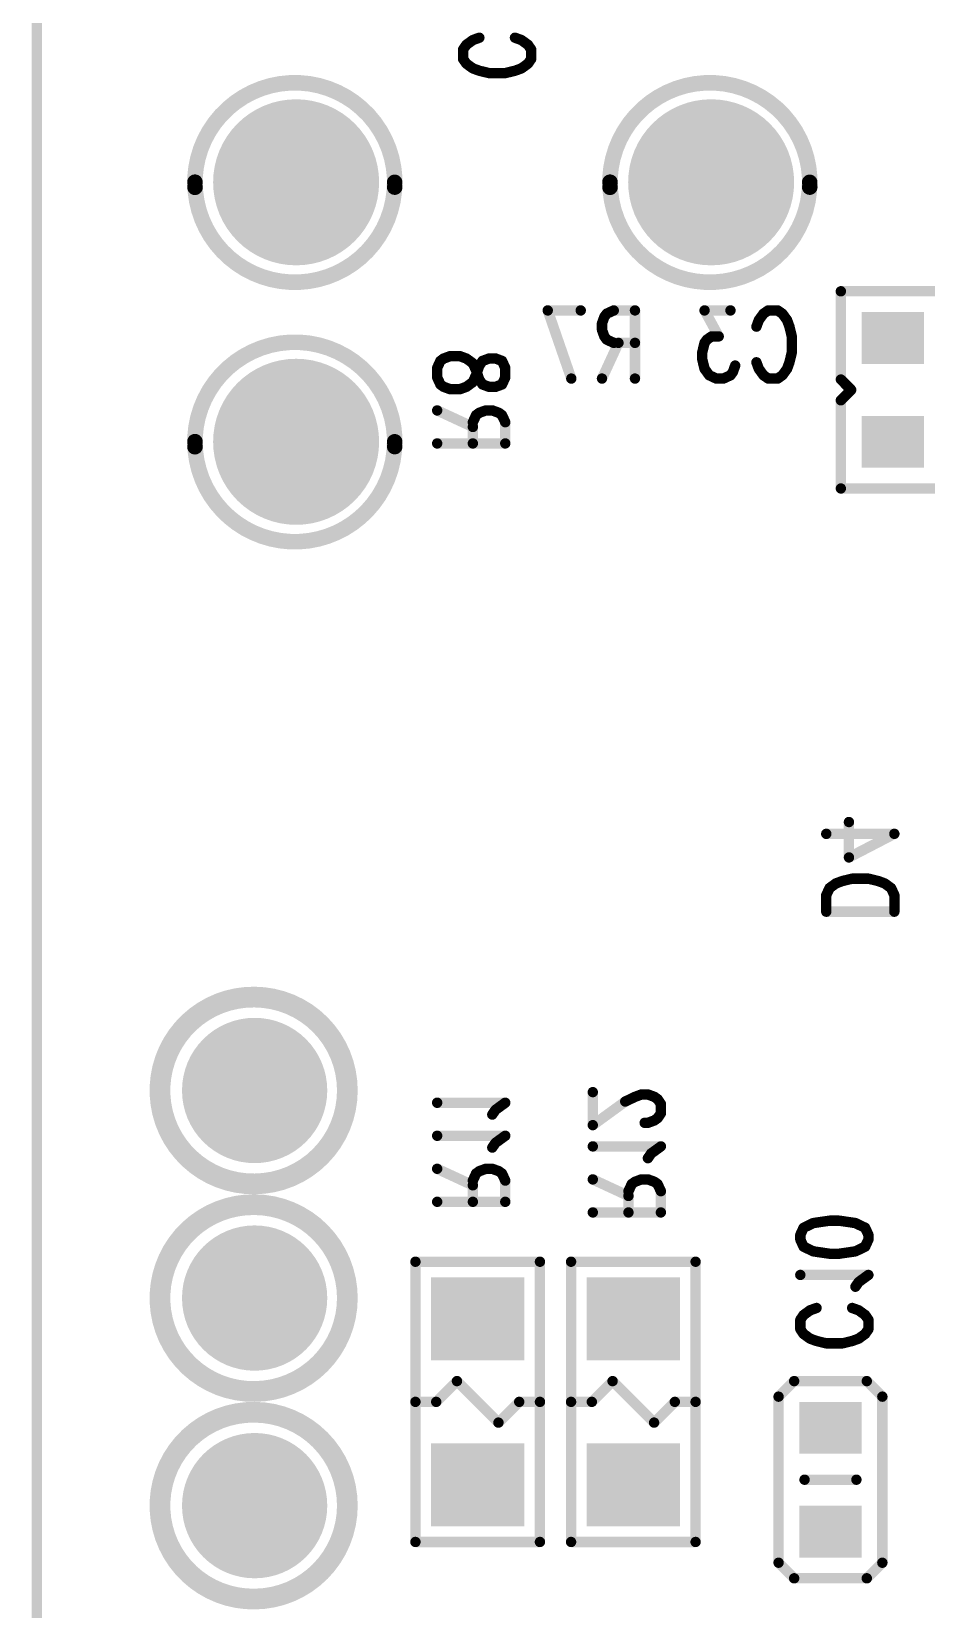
# Model space of a CAD drawing. Extents: x 99.9 to 126.1, y 95.7 to 155.
# Drawn here: x 99.95 to 108.58, y 131 to 146.2 of the extents above; entities that cross this region are included whole.
import ezdxf

# ---------------------------------------------------------------- set-up
doc = ezdxf.new("R2010")
doc.units = 0
doc.layers.get('0').update_dxf_attribs({"linetype": 'CONTINUOUS'})
doc.layers.add('MASK-BOTTOM_PHO', color=4, linetype='CONTINUOUS')
doc.layers.add('SILK-BOTTOM_PHO', color=5, linetype='CONTINUOUS')

# ---------------------------------------------------------------- blocks, each defined once
blk = doc.blocks.new('ROUND_49')
at = {"const_width": 0.799972}
blk.add_lwpolyline([(-0.399986, 0, 1), (0.399986, 0, 1)], format="xyb", close=True, dxfattribs=at)
blk = doc.blocks.new('ROUND_199')
at = {"const_width": 0.700024}
blk.add_lwpolyline([(-0.350012, 0, 1), (0.350012, 0, 1)], format="xyb", close=True, dxfattribs=at)
blk = doc.blocks.new('SQUARE_16')
blk.add_solid([(0.250062, 0.250062), (0.250062, -0.250062), (-0.250062, 0.250062), (-0.250062, -0.250062)])
blk = doc.blocks.new('SQUARE_165')
blk.add_solid([(0.40005, 0.40005), (0.40005, -0.40005), (-0.40005, 0.40005), (-0.40005, -0.40005)])
blk = doc.blocks.new('ROUND_1')
at = {"const_width": 0.050038}
blk.add_lwpolyline([(-0.025018, 0, 1), (0.025018, 0, 1)], format="xyb", close=True, dxfattribs=at)
blk = doc.blocks.new('ROUND_6')
at = {"const_width": 0.099948}
blk.add_lwpolyline([(-0.049974, 0, 1), (0.049974, 0, 1)], format="xyb", close=True, dxfattribs=at)
blk = doc.blocks.new('ROUND_61')
at = {"const_width": 0.075056}
blk.add_lwpolyline([(-0.037528, 0, 1), (0.037528, 0, 1)], format="xyb", close=True, dxfattribs=at)

msp = doc.modelspace()

# ---------------------------------------------------------------- linework, layer by layer
at = {"layer": 'MASK-BOTTOM_PHO'}
for points, const_width in [([(100.000054, 152.999948), (100.000054, 102.00005)], 0.100076), ([(108.199936, 143.249904), (108.300012, 143.249904)], 0.500124), ([(108.199936, 142.249906), (108.300012, 142.249906)], 0.500124), ([(104.30002, 133.800088), (104.199944, 133.800088)], 0.8001), ([(105.79989, 133.800088), (105.700068, 133.800088)], 0.8001), ([(107.599988, 132.750052), (107.700064, 132.750052)], 0.500124), ([(104.30002, 132.199888), (104.199944, 132.199888)], 0.8001), ([(105.79989, 132.199888), (105.700068, 132.199888)], 0.8001), ([(107.599988, 131.750054), (107.700064, 131.750054)], 0.500124)]:
    msp.add_lwpolyline(points, dxfattribs=dict(at, const_width=const_width))
at = {"layer": 'SILK-BOTTOM_PHO', "const_width": 0.100076}
for points in [[(100.000054, 152.999948), (100.000054, 102.00005)], [(104.109266, 146.029426), (104.140508, 146.074892)], [(104.140508, 146.074892), (104.203246, 146.120358)], [(104.203246, 146.120358), (104.26573, 146.143218)], [(104.609392, 146.143218), (104.671876, 146.120358)], [(104.671876, 146.120358), (104.73436, 146.074892)], [(104.73436, 146.074892), (104.765602, 146.029426)], [(104.109266, 145.938748), (104.109266, 146.029426)], [(104.140508, 145.893282), (104.109266, 145.938748)], [(104.765602, 145.938748), (104.73436, 145.893282)], [(104.765602, 146.029426), (104.765602, 145.938748)], [(104.203246, 145.847816), (104.140508, 145.893282)], [(104.26573, 145.824956), (104.203246, 145.847816)], [(104.359456, 145.80235), (104.26573, 145.824956)], [(104.515666, 145.80235), (104.359456, 145.80235)], [(104.609392, 145.824956), (104.515666, 145.80235)], [(104.671876, 145.847816), (104.609392, 145.824956)], [(104.73436, 145.893282), (104.671876, 145.847816)], [(107.750102, 142.850108), (107.750102, 143.699992)], [(107.750102, 143.699992), (108.7501, 143.699992)], [(104.925114, 143.515588), (105.15219, 142.859252)], [(105.243122, 143.515588), (104.925114, 143.515588)], [(105.493058, 143.484346), (105.470452, 143.453104)], [(105.561384, 143.515588), (105.493058, 143.484346)], [(105.765854, 143.515588), (105.561384, 143.515588)], [(105.765854, 143.515588), (105.765854, 142.859252)], [(106.68635, 143.515588), (106.436414, 143.515588)], [(106.436414, 143.515588), (106.572812, 143.265652)], [(106.959146, 143.421862), (107.004612, 143.484346)], [(107.004612, 143.484346), (107.050078, 143.515588)], [(107.050078, 143.515588), (107.14101, 143.515588)], [(107.14101, 143.515588), (107.186476, 143.484346)], [(107.186476, 143.484346), (107.231942, 143.421862)], [(105.470452, 143.453104), (105.447846, 143.39062)], [(105.447846, 143.39062), (105.447846, 143.328136)], [(105.447846, 143.328136), (105.470452, 143.265652)], [(106.936286, 143.359378), (106.959146, 143.421862)], [(107.231942, 143.421862), (107.254548, 143.359378)], [(107.254548, 143.359378), (107.277154, 143.265652)], [(105.60685, 143.203168), (105.447846, 142.859252)], [(105.470452, 143.265652), (105.493058, 143.23441)], [(105.493058, 143.23441), (105.561384, 143.203168)], [(105.561384, 143.203168), (105.765854, 143.203168)], [(106.436414, 143.203168), (106.413554, 143.109442)], [(106.45902, 143.23441), (106.436414, 143.203168)], [(106.504486, 143.265652), (106.45902, 143.23441)], [(106.572812, 143.265652), (106.504486, 143.265652)], [(107.277154, 143.265652), (107.277154, 143.109442)], [(103.890572, 143.029432), (103.85933, 142.96136)], [(103.921814, 143.052292), (103.890572, 143.029432)], [(103.984298, 143.074898), (103.921814, 143.052292)], [(104.078024, 143.074898), (103.984298, 143.074898)], [(104.140508, 143.052292), (104.078024, 143.074898)], [(104.203246, 143.006826), (104.140508, 143.052292)], [(104.234488, 142.938754), (104.203246, 143.006826)], [(104.26573, 142.983966), (104.296972, 143.029432)], [(104.296972, 143.029432), (104.359456, 143.052292)], [(104.359456, 143.052292), (104.42194, 143.052292)], [(104.42194, 143.052292), (104.484424, 143.029432)], [(104.484424, 143.029432), (104.515666, 142.96136)], [(106.413554, 143.109442), (106.413554, 143.046958)], [(106.413554, 143.046958), (106.436414, 142.953232)], [(106.959146, 142.953232), (106.936286, 143.015716)], [(107.254548, 143.015716), (107.231942, 142.953232)], [(107.277154, 143.109442), (107.254548, 143.015716)], [(103.85933, 142.96136), (103.85933, 142.870428)], [(103.85933, 142.870428), (103.890572, 142.802356)], [(104.203246, 142.824962), (104.234488, 142.893288)], [(104.234488, 142.893288), (104.26573, 142.983966)], [(104.26573, 142.847822), (104.234488, 142.938754)], [(104.515666, 142.870428), (104.484424, 142.802356)], [(104.515666, 142.96136), (104.515666, 142.870428)], [(106.436414, 142.953232), (106.48188, 142.890748)], [(106.48188, 142.890748), (106.549952, 142.859252)], [(106.549952, 142.859252), (106.618278, 142.859252)], [(106.618278, 142.859252), (106.68635, 142.890748)], [(106.68635, 142.890748), (106.70921, 142.92199)], [(106.70921, 142.92199), (106.731816, 142.984474)], [(107.004612, 142.890748), (106.959146, 142.953232)], [(107.050078, 142.859252), (107.004612, 142.890748)], [(107.14101, 142.859252), (107.050078, 142.859252)], [(107.186476, 142.890748), (107.14101, 142.859252)], [(107.231942, 142.953232), (107.186476, 142.890748)], [(103.890572, 142.802356), (103.921814, 142.779496)], [(103.921814, 142.779496), (103.984298, 142.75689)], [(103.984298, 142.75689), (104.078024, 142.75689)], [(104.078024, 142.75689), (104.140508, 142.779496)], [(104.140508, 142.779496), (104.203246, 142.824962)], [(104.296972, 142.802356), (104.26573, 142.847822)], [(104.359456, 142.779496), (104.296972, 142.802356)], [(104.42194, 142.779496), (104.359456, 142.779496)], [(104.484424, 142.802356), (104.42194, 142.779496)], [(107.849924, 142.750032), (107.750102, 142.850108)], [(107.750102, 142.649956), (107.849924, 142.750032)], [(104.203246, 142.393162), (103.85933, 142.552166)], [(104.328214, 142.552166), (104.26573, 142.52956)], [(104.390698, 142.552166), (104.328214, 142.552166)], [(104.453182, 142.52956), (104.390698, 142.552166)], [(107.750102, 141.800072), (107.750102, 142.649956)], [(104.234488, 142.5067), (104.203246, 142.438628)], [(104.203246, 142.438628), (104.203246, 142.234158)], [(104.26573, 142.52956), (104.234488, 142.5067)], [(104.484424, 142.5067), (104.453182, 142.52956)], [(104.515666, 142.438628), (104.484424, 142.5067)], [(104.515666, 142.234158), (104.515666, 142.438628)], [(104.515666, 142.234158), (103.85933, 142.234158)], [(108.7501, 141.800072), (107.750102, 141.800072)], [(108.265722, 138.472672), (107.609386, 138.472672)], [(107.82808, 138.245342), (107.82808, 138.586464)], [(108.265722, 138.472672), (107.82808, 138.245342)], [(107.703112, 137.995406), (107.640628, 137.94994)], [(107.765596, 138.018266), (107.703112, 137.995406)], [(107.859322, 138.040872), (107.765596, 138.018266)], [(108.015532, 138.040872), (107.859322, 138.040872)], [(108.109258, 138.018266), (108.015532, 138.040872)], [(108.171996, 137.995406), (108.109258, 138.018266)], [(108.23448, 137.94994), (108.171996, 137.995406)], [(107.640628, 137.94994), (107.609386, 137.881868)], [(107.609386, 137.881868), (107.609386, 137.72261)], [(108.265722, 137.881868), (108.23448, 137.94994)], [(108.265722, 137.72261), (108.265722, 137.881868)], [(108.265722, 137.72261), (107.609386, 137.72261)], [(104.515666, 135.881872), (103.85933, 135.881872)], [(104.42194, 135.813546), (104.515666, 135.881872)], [(105.359454, 135.665972), (105.359454, 135.98398)], [(105.671874, 135.893302), (105.359454, 135.665972)], [(105.7656, 135.938514), (105.671874, 135.893302)], [(105.828084, 135.961374), (105.7656, 135.938514)], [(105.890568, 135.961374), (105.828084, 135.961374)], [(105.953052, 135.938514), (105.890568, 135.961374)], [(105.984294, 135.915908), (105.953052, 135.938514)], [(106.015536, 135.870442), (105.984294, 135.915908)], [(106.015536, 135.77951), (106.015536, 135.870442)], [(104.390698, 135.76808), (104.42194, 135.813546)], [(105.890568, 135.688578), (105.953052, 135.711438)], [(105.953052, 135.711438), (105.984294, 135.734044)], [(105.984294, 135.734044), (106.015536, 135.77951)], [(104.515666, 135.56361), (103.85933, 135.56361)], [(104.42194, 135.495538), (104.515666, 135.56361)], [(105.859326, 135.688578), (105.890568, 135.688578)], [(104.390698, 135.450072), (104.42194, 135.495538)], [(106.015536, 135.461248), (105.359454, 135.461248)], [(105.92181, 135.393176), (106.015536, 135.461248)], [(105.890568, 135.34771), (105.92181, 135.393176)], [(104.203246, 135.086344), (103.85933, 135.245348)], [(104.234488, 135.199882), (104.203246, 135.13181)], [(104.203246, 135.13181), (104.203246, 134.92734)], [(104.26573, 135.222742), (104.234488, 135.199882)], [(104.328214, 135.245348), (104.26573, 135.222742)], [(104.390698, 135.245348), (104.328214, 135.245348)], [(104.453182, 135.222742), (104.390698, 135.245348)], [(104.484424, 135.199882), (104.453182, 135.222742)], [(104.515666, 135.13181), (104.484424, 135.199882)], [(104.515666, 134.92734), (104.515666, 135.13181)], [(105.703116, 134.983982), (105.359454, 135.14324)], [(105.7656, 135.12038), (105.734358, 135.097774)], [(105.828084, 135.14324), (105.7656, 135.12038)], [(105.890568, 135.14324), (105.828084, 135.14324)], [(105.953052, 135.12038), (105.890568, 135.14324)], [(105.984294, 135.097774), (105.953052, 135.12038)], [(105.734358, 135.097774), (105.703116, 135.029448)], [(105.703116, 135.029448), (105.703116, 134.824978)], [(106.015536, 135.029448), (105.984294, 135.097774)], [(106.015536, 134.824978), (106.015536, 135.029448)], [(104.515666, 134.92734), (103.85933, 134.92734)], [(106.015536, 134.824978), (105.359454, 134.824978)], [(107.35945, 134.609078), (107.390692, 134.67715)], [(107.390692, 134.67715), (107.484418, 134.722616)], [(107.484418, 134.722616), (107.640628, 134.745476)], [(107.640628, 134.745476), (107.734354, 134.745476)], [(107.734354, 134.745476), (107.890564, 134.722616)], [(107.890564, 134.722616), (107.98429, 134.67715)], [(107.98429, 134.67715), (108.015532, 134.609078)], [(107.35945, 134.563612), (107.35945, 134.609078)], [(107.390692, 134.49554), (107.35945, 134.563612)], [(107.484418, 134.450074), (107.390692, 134.49554)], [(107.98429, 134.49554), (107.890564, 134.450074)], [(108.015532, 134.563612), (107.98429, 134.49554)], [(108.015532, 134.609078), (108.015532, 134.563612)], [(103.650034, 134.349998), (103.650034, 131.649978)], [(104.84993, 134.349998), (103.650034, 134.349998)], [(104.84993, 131.649978), (104.84993, 134.349998)], [(105.149904, 134.349998), (105.149904, 131.649978)], [(106.350054, 134.349998), (105.149904, 134.349998)], [(106.350054, 131.649978), (106.350054, 134.349998)], [(107.640628, 134.427214), (107.484418, 134.450074)], [(107.734354, 134.427214), (107.640628, 134.427214)], [(107.890564, 134.450074), (107.734354, 134.427214)], [(108.015532, 134.222744), (107.35945, 134.222744)], [(107.921806, 134.154672), (108.015532, 134.222744)], [(107.890564, 134.109206), (107.921806, 134.154672)], [(107.453176, 133.881876), (107.51566, 133.904482)], [(107.859322, 133.904482), (107.921806, 133.881876)], [(107.35945, 133.790944), (107.390692, 133.83641)], [(107.35945, 133.700012), (107.35945, 133.790944)], [(107.390692, 133.83641), (107.453176, 133.881876)], [(107.921806, 133.881876), (107.98429, 133.83641)], [(107.98429, 133.83641), (108.015532, 133.790944)], [(108.015532, 133.790944), (108.015532, 133.700012)], [(107.390692, 133.654546), (107.35945, 133.700012)], [(107.453176, 133.60908), (107.390692, 133.654546)], [(107.51566, 133.586474), (107.453176, 133.60908)], [(107.609386, 133.563614), (107.51566, 133.586474)], [(107.859322, 133.586474), (107.765596, 133.563614)], [(107.921806, 133.60908), (107.859322, 133.586474)], [(107.98429, 133.654546), (107.921806, 133.60908)], [(108.015532, 133.700012), (107.98429, 133.654546)], [(107.765596, 133.563614), (107.609386, 133.563614)], [(103.849932, 132.999988), (104.050084, 133.199886)], [(104.050084, 133.199886), (104.44988, 132.80009)], [(105.350056, 132.999988), (105.549954, 133.199886)], [(105.549954, 133.199886), (105.950004, 132.80009)], [(107.1499, 133.050026), (107.300014, 133.199886)], [(107.300014, 133.199886), (108.000038, 133.199886)], [(108.000038, 133.199886), (108.149898, 133.050026)], [(103.650034, 132.999988), (103.849932, 132.999988)], [(104.44988, 132.80009), (104.650032, 132.999988)], [(104.650032, 132.999988), (104.84993, 132.999988)], [(105.149904, 132.999988), (105.350056, 132.999988)], [(105.950004, 132.80009), (106.149902, 132.999988)], [(106.149902, 132.999988), (106.350054, 132.999988)], [(107.1499, 131.45008), (107.1499, 133.050026)], [(108.149898, 133.050026), (108.149898, 131.45008)], [(107.40009, 132.249926), (107.899962, 132.249926)], [(103.650034, 131.649978), (104.84993, 131.649978)], [(105.149904, 131.649978), (106.350054, 131.649978)], [(107.300014, 131.299966), (107.1499, 131.45008)], [(108.149898, 131.45008), (108.000038, 131.299966)], [(108.000038, 131.299966), (107.300014, 131.299966)]]:
    msp.add_lwpolyline(points, dxfattribs=at)
at = {"layer": 'SILK-BOTTOM_PHO'}
for points, const_width in [([(103.450136, 144.704054, 1.0454509), (101.52507, 144.702276)], 0.150114), ([(107.450128, 144.704054, 1.0454509), (105.525062, 144.702276)], 0.150114), ([(101.52507, 144.751044, 1.000792), (103.449882, 144.74952)], 0.150114), ([(105.525062, 144.751044, 1.000792), (107.449874, 144.74952)], 0.150114), ([(103.450136, 142.203932, 1.0455973), (101.52507, 142.202408)], 0.150114), ([(101.52507, 142.251176, 1.0009241), (103.449882, 142.249398)], 0.150114), ([(102.100126, 136.899904, 1.0142119), (102.100126, 135.10006)], 0.199898), ([(102.100126, 135.10006, 0.9929687), (102.100126, 136.899904)], 0.199898), ([(102.100126, 134.899908, 1.0142119), (102.100126, 133.100064)], 0.199898), ([(102.100126, 133.100064, 0.9929687), (102.100126, 134.899908)], 0.199898), ([(102.100126, 132.899912, 1.0142119), (102.100126, 131.100068)], 0.199898), ([(102.100126, 131.100068, 0.9929687), (102.100126, 132.899912)], 0.199898)]:
    msp.add_lwpolyline(points, format="xyb", dxfattribs=dict(at, const_width=const_width))

# ---------------------------------------------------------------- block references
at = {"layer": 'MASK-BOTTOM_PHO'}
for name, p in [('ROUND_49', (102.499922, 144.750028)), ('ROUND_49', (106.499914, 144.750028)), ('SQUARE_16', (108.199936, 143.249904)), ('SQUARE_16', (108.300012, 143.249904)), ('ROUND_49', (102.499922, 142.249906)), ('SQUARE_16', (108.199936, 142.249906)), ('SQUARE_16', (108.300012, 142.249906)), ('ROUND_199', (102.100126, 135.999982)), ('ROUND_199', (102.100126, 133.999986)), ('SQUARE_165', (104.199944, 133.800088)), ('SQUARE_165', (104.30002, 133.800088)), ('SQUARE_165', (105.700068, 133.800088)), ('SQUARE_165', (105.79989, 133.800088)), ('SQUARE_16', (107.599988, 132.750052)), ('SQUARE_16', (107.700064, 132.750052)), ('ROUND_199', (102.100126, 131.99999)), ('SQUARE_165', (104.199944, 132.199888)), ('SQUARE_165', (104.30002, 132.199888)), ('SQUARE_165', (105.700068, 132.199888)), ('SQUARE_165', (105.79989, 132.199888)), ('SQUARE_16', (107.599988, 131.750054)), ('SQUARE_16', (107.700064, 131.750054))]:
    msp.add_blockref(name, p, dxfattribs=at)
at = {"layer": 'SILK-BOTTOM_PHO'}
for name, p in [('ROUND_1', (104.140508, 146.074892)), ('ROUND_1', (104.203246, 146.120358)), ('ROUND_1', (104.26573, 146.143218)), ('ROUND_1', (104.609392, 146.143218)), ('ROUND_1', (104.671876, 146.120358)), ('ROUND_1', (104.73436, 146.074892)), ('ROUND_1', (104.109266, 146.029426)), ('ROUND_1', (104.109266, 145.938748)), ('ROUND_1', (104.765602, 146.029426)), ('ROUND_1', (104.765602, 145.938748)), ('ROUND_1', (104.140508, 145.893282)), ('ROUND_1', (104.203246, 145.847816)), ('ROUND_1', (104.26573, 145.824956)), ('ROUND_1', (104.359456, 145.80235)), ('ROUND_1', (104.515666, 145.80235)), ('ROUND_1', (104.609392, 145.824956)), ('ROUND_1', (104.671876, 145.847816)), ('ROUND_1', (104.73436, 145.893282)), ('ROUND_61', (101.52507, 144.751044)), ('ROUND_61', (101.52507, 144.702276)), ('ROUND_61', (103.449882, 144.74952)), ('ROUND_61', (103.450136, 144.704054)), ('ROUND_61', (105.525062, 144.751044)), ('ROUND_61', (105.525062, 144.702276)), ('ROUND_61', (107.449874, 144.74952)), ('ROUND_61', (107.450128, 144.704054)), ('ROUND_1', (107.750102, 143.699992)), ('ROUND_1', (104.925114, 143.515588)), ('ROUND_1', (104.925114, 143.515588)), ('ROUND_1', (105.243122, 143.515588)), ('ROUND_1', (105.493058, 143.484346)), ('ROUND_1', (105.561384, 143.515588)), ('ROUND_1', (105.765854, 143.515588)), ('ROUND_1', (105.765854, 143.515588)), ('ROUND_1', (106.436414, 143.515588)), ('ROUND_1', (106.68635, 143.515588)), ('ROUND_1', (107.004612, 143.484346)), ('ROUND_1', (107.050078, 143.515588)), ('ROUND_1', (107.14101, 143.515588)), ('ROUND_1', (107.186476, 143.484346)), ('ROUND_1', (105.447846, 143.39062)), ('ROUND_1', (105.447846, 143.328136)), ('ROUND_1', (105.470452, 143.453104)), ('ROUND_1', (106.936286, 143.359378)), ('ROUND_1', (106.959146, 143.421862)), ('ROUND_1', (107.231942, 143.421862)), ('ROUND_1', (107.254548, 143.359378)), ('ROUND_1', (105.470452, 143.265652)), ('ROUND_1', (105.493058, 143.23441)), ('ROUND_1', (105.561384, 143.203168)), ('ROUND_1', (105.60685, 143.203168)), ('ROUND_1', (105.765854, 143.203168)), ('ROUND_1', (106.436414, 143.203168)), ('ROUND_1', (106.45902, 143.23441)), ('ROUND_1', (106.504486, 143.265652)), ('ROUND_1', (106.572812, 143.265652)), ('ROUND_1', (107.277154, 143.265652)), ('ROUND_1', (103.890572, 143.029432)), ('ROUND_1', (103.921814, 143.052292)), ('ROUND_1', (103.984298, 143.074898)), ('ROUND_1', (104.078024, 143.074898)), ('ROUND_1', (104.140508, 143.052292)), ('ROUND_1', (104.203246, 143.006826)), ('ROUND_1', (104.296972, 143.029432)), ('ROUND_1', (104.359456, 143.052292)), ('ROUND_1', (104.42194, 143.052292)), ('ROUND_1', (104.484424, 143.029432)), ('ROUND_1', (106.413554, 143.109442)), ('ROUND_1', (106.413554, 143.046958)), ('ROUND_1', (106.936286, 143.015716)), ('ROUND_1', (107.254548, 143.015716)), ('ROUND_1', (107.277154, 143.109442)), ('ROUND_1', (103.85933, 142.96136)), ('ROUND_1', (103.85933, 142.870428)), ('ROUND_1', (104.234488, 142.938754)), ('ROUND_1', (104.234488, 142.893288)), ('ROUND_1', (104.26573, 142.983966)), ('ROUND_1', (104.515666, 142.96136)), ('ROUND_1', (104.515666, 142.870428)), ('ROUND_1', (104.515666, 142.870428)), ('ROUND_1', (105.15219, 142.859252)), ('ROUND_1', (105.447846, 142.859252)), ('ROUND_1', (105.765854, 142.859252)), ('ROUND_1', (106.436414, 142.953232)), ('ROUND_1', (106.48188, 142.890748)), ('ROUND_1', (106.549952, 142.859252)), ('ROUND_1', (106.618278, 142.859252)), ('ROUND_1', (106.68635, 142.890748)), ('ROUND_1', (106.70921, 142.92199)), ('ROUND_1', (106.731816, 142.984474)), ('ROUND_1', (106.959146, 142.953232)), ('ROUND_1', (107.004612, 142.890748)), ('ROUND_1', (107.050078, 142.859252)), ('ROUND_1', (107.14101, 142.859252)), ('ROUND_1', (107.186476, 142.890748)), ('ROUND_1', (107.231942, 142.953232)), ('ROUND_1', (103.890572, 142.802356)), ('ROUND_1', (103.921814, 142.779496)), ('ROUND_1', (103.984298, 142.75689)), ('ROUND_1', (104.078024, 142.75689)), ('ROUND_1', (104.140508, 142.779496)), ('ROUND_1', (104.203246, 142.824962)), ('ROUND_1', (104.26573, 142.847822)), ('ROUND_1', (104.296972, 142.802356)), ('ROUND_1', (104.359456, 142.779496)), ('ROUND_1', (104.42194, 142.779496)), ('ROUND_1', (104.484424, 142.802356)), ('ROUND_1', (107.750102, 142.850108)), ('ROUND_1', (107.849924, 142.750032)), ('ROUND_1', (103.85933, 142.552166)), ('ROUND_1', (104.328214, 142.552166)), ('ROUND_1', (104.390698, 142.552166)), ('ROUND_1', (107.750102, 142.649956)), ('ROUND_1', (104.203246, 142.438628)), ('ROUND_1', (104.234488, 142.5067)), ('ROUND_1', (104.26573, 142.52956)), ('ROUND_1', (104.453182, 142.52956)), ('ROUND_1', (104.484424, 142.5067)), ('ROUND_1', (104.515666, 142.438628)), ('ROUND_61', (101.52507, 142.251176)), ('ROUND_61', (103.449882, 142.249398)), ('ROUND_1', (104.203246, 142.393162)), ('ROUND_61', (101.52507, 142.202408)), ('ROUND_61', (103.450136, 142.203932)), ('ROUND_1', (103.85933, 142.234158)), ('ROUND_1', (104.203246, 142.234158)), ('ROUND_1', (104.515666, 142.234158)), ('ROUND_1', (104.515666, 142.234158)), ('ROUND_1', (107.750102, 141.800072)), ('ROUND_1', (107.609386, 138.472672)), ('ROUND_1', (107.82808, 138.586464)), ('ROUND_1', (108.265722, 138.472672)), ('ROUND_1', (108.265722, 138.472672)), ('ROUND_1', (107.82808, 138.245342)), ('ROUND_1', (107.703112, 137.995406)), ('ROUND_1', (107.765596, 138.018266)), ('ROUND_1', (107.859322, 138.040872)), ('ROUND_1', (108.015532, 138.040872)), ('ROUND_1', (108.109258, 138.018266)), ('ROUND_1', (108.171996, 137.995406)), ('ROUND_1', (107.609386, 137.881868)), ('ROUND_1', (107.640628, 137.94994)), ('ROUND_1', (108.23448, 137.94994)), ('ROUND_1', (108.265722, 137.881868)), ('ROUND_1', (107.609386, 137.72261)), ('ROUND_1', (107.609386, 137.72261)), ('ROUND_1', (108.265722, 137.72261)), ('ROUND_1', (108.265722, 137.72261)), ('ROUND_6', (102.100126, 136.899904)), ('ROUND_6', (102.100126, 136.899904)), ('ROUND_1', (103.85933, 135.881872)), ('ROUND_1', (104.515666, 135.881872)), ('ROUND_1', (105.359454, 135.98398)), ('ROUND_1', (105.671874, 135.893302)), ('ROUND_1', (105.7656, 135.938514)), ('ROUND_1', (105.828084, 135.961374)), ('ROUND_1', (105.890568, 135.961374)), ('ROUND_1', (105.953052, 135.938514)), ('ROUND_1', (105.984294, 135.915908)), ('ROUND_1', (106.015536, 135.870442)), ('ROUND_1', (104.390698, 135.76808)), ('ROUND_1', (104.42194, 135.813546)), ('ROUND_1', (105.953052, 135.711438)), ('ROUND_1', (105.984294, 135.734044)), ('ROUND_1', (106.015536, 135.77951)), ('ROUND_1', (103.85933, 135.56361)), ('ROUND_1', (104.515666, 135.56361)), ('ROUND_1', (105.359454, 135.665972)), ('ROUND_1', (105.859326, 135.688578)), ('ROUND_1', (105.890568, 135.688578)), ('ROUND_1', (104.390698, 135.450072)), ('ROUND_1', (104.42194, 135.495538)), ('ROUND_1', (105.359454, 135.461248)), ('ROUND_1', (106.015536, 135.461248)), ('ROUND_1', (105.890568, 135.34771)), ('ROUND_1', (105.92181, 135.393176)), ('ROUND_6', (102.100126, 135.10006)), ('ROUND_6', (102.100126, 135.10006)), ('ROUND_1', (103.85933, 135.245348)), ('ROUND_1', (104.203246, 135.13181)), ('ROUND_1', (104.234488, 135.199882)), ('ROUND_1', (104.26573, 135.222742)), ('ROUND_1', (104.328214, 135.245348)), ('ROUND_1', (104.390698, 135.245348)), ('ROUND_1', (104.453182, 135.222742)), ('ROUND_1', (104.484424, 135.199882)), ('ROUND_1', (104.515666, 135.13181)), ('ROUND_1', (105.359454, 135.14324)), ('ROUND_1', (105.7656, 135.12038)), ('ROUND_1', (105.828084, 135.14324)), ('ROUND_1', (105.890568, 135.14324)), ('ROUND_1', (105.953052, 135.12038)), ('ROUND_6', (102.100126, 134.899908)), ('ROUND_6', (102.100126, 134.899908)), ('ROUND_1', (104.203246, 135.086344)), ('ROUND_1', (105.703116, 135.029448)), ('ROUND_1', (105.703116, 134.983982)), ('ROUND_1', (105.734358, 135.097774)), ('ROUND_1', (105.984294, 135.097774)), ('ROUND_1', (106.015536, 135.029448)), ('ROUND_1', (103.85933, 134.92734)), ('ROUND_1', (104.203246, 134.92734)), ('ROUND_1', (104.515666, 134.92734)), ('ROUND_1', (104.515666, 134.92734)), ('ROUND_1', (105.359454, 134.824978)), ('ROUND_1', (105.703116, 134.824978)), ('ROUND_1', (106.015536, 134.824978)), ('ROUND_1', (106.015536, 134.824978)), ('ROUND_1', (107.390692, 134.67715)), ('ROUND_1', (107.484418, 134.722616)), ('ROUND_1', (107.640628, 134.745476)), ('ROUND_1', (107.734354, 134.745476)), ('ROUND_1', (107.890564, 134.722616)), ('ROUND_1', (107.98429, 134.67715)), ('ROUND_1', (107.35945, 134.609078)), ('ROUND_1', (107.35945, 134.563612)), ('ROUND_1', (107.390692, 134.49554)), ('ROUND_1', (107.98429, 134.49554)), ('ROUND_1', (108.015532, 134.609078)), ('ROUND_1', (108.015532, 134.563612)), ('ROUND_1', (108.015532, 134.563612)), ('ROUND_1', (103.650034, 134.349998)), ('ROUND_1', (103.650034, 134.349998)), ('ROUND_1', (104.84993, 134.349998)), ('ROUND_1', (105.149904, 134.349998)), ('ROUND_1', (105.149904, 134.349998)), ('ROUND_1', (106.350054, 134.349998)), ('ROUND_1', (107.484418, 134.450074)), ('ROUND_1', (107.640628, 134.427214)), ('ROUND_1', (107.734354, 134.427214)), ('ROUND_1', (107.890564, 134.450074)), ('ROUND_1', (107.35945, 134.222744)), ('ROUND_1', (108.015532, 134.222744)), ('ROUND_1', (107.890564, 134.109206)), ('ROUND_1', (107.921806, 134.154672)), ('ROUND_1', (107.921806, 134.154672)), ('ROUND_1', (107.51566, 133.904482)), ('ROUND_1', (107.859322, 133.904482)), ('ROUND_1', (107.35945, 133.790944)), ('ROUND_1', (107.390692, 133.83641)), ('ROUND_1', (107.453176, 133.881876)), ('ROUND_1', (107.921806, 133.881876)), ('ROUND_1', (107.98429, 133.83641)), ('ROUND_1', (108.015532, 133.790944)), ('ROUND_1', (107.35945, 133.700012)), ('ROUND_1', (107.390692, 133.654546)), ('ROUND_1', (107.453176, 133.60908)), ('ROUND_1', (107.51566, 133.586474)), ('ROUND_1', (107.859322, 133.586474)), ('ROUND_1', (107.921806, 133.60908)), ('ROUND_1', (107.98429, 133.654546)), ('ROUND_1', (108.015532, 133.700012)), ('ROUND_1', (107.609386, 133.563614)), ('ROUND_1', (107.765596, 133.563614)), ('ROUND_6', (102.100126, 133.100064)), ('ROUND_6', (102.100126, 133.100064)), ('ROUND_1', (104.050084, 133.199886)), ('ROUND_1', (105.549954, 133.199886)), ('ROUND_1', (107.300014, 133.199886)), ('ROUND_1', (108.000038, 133.199886)), ('ROUND_1', (103.650034, 132.999988)), ('ROUND_1', (103.849932, 132.999988)), ('ROUND_1', (104.650032, 132.999988)), ('ROUND_1', (104.84993, 132.999988)), ('ROUND_1', (105.149904, 132.999988)), ('ROUND_1', (105.350056, 132.999988)), ('ROUND_1', (106.149902, 132.999988)), ('ROUND_1', (106.350054, 132.999988)), ('ROUND_1', (107.1499, 133.050026)), ('ROUND_1', (108.149898, 133.050026)), ('ROUND_6', (102.100126, 132.899912)), ('ROUND_6', (102.100126, 132.899912)), ('ROUND_1', (104.44988, 132.80009)), ('ROUND_1', (105.950004, 132.80009)), ('ROUND_1', (107.40009, 132.249926)), ('ROUND_1', (107.899962, 132.249926)), ('ROUND_1', (103.650034, 131.649978)), ('ROUND_1', (104.84993, 131.649978)), ('ROUND_1', (105.149904, 131.649978)), ('ROUND_1', (106.350054, 131.649978)), ('ROUND_1', (107.1499, 131.45008)), ('ROUND_1', (108.149898, 131.45008)), ('ROUND_1', (108.149898, 131.45008)), ('ROUND_6', (102.100126, 131.100068)), ('ROUND_6', (102.100126, 131.100068)), ('ROUND_1', (107.300014, 131.299966)), ('ROUND_1', (108.000038, 131.299966))]:
    msp.add_blockref(name, p, dxfattribs=at)

doc.saveas('drawing.dxf')
